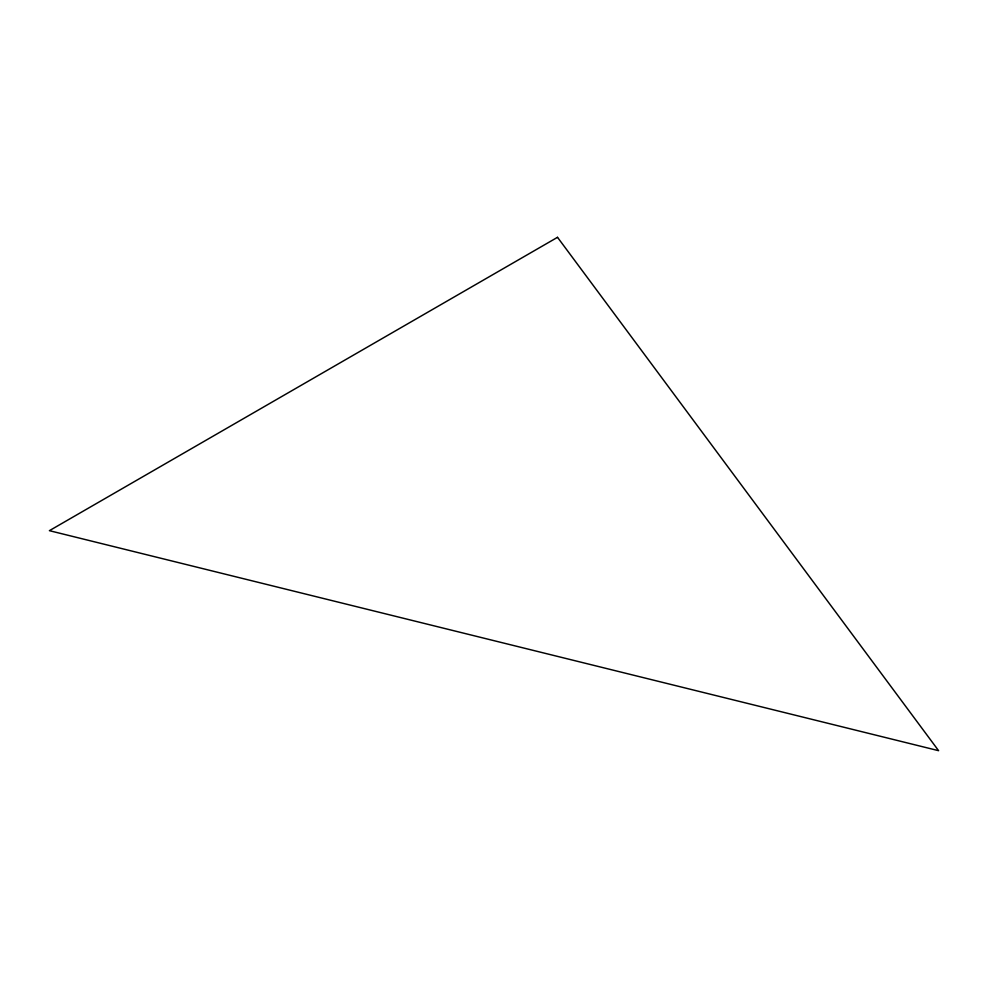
<?xml version="1.0" encoding="UTF-8"?>
<svg xmlns="http://www.w3.org/2000/svg" width="988" height="988" viewBox="0 0 988 988"><rect width="100%" height="100%" fill="white"/><g stroke="black" fill="none" stroke-linecap="round" stroke-linejoin="round"><path stroke-width="1.48" d="M557.516 237.318L49.4 530.667L938.6 750.682L557.516 237.318"/></g></svg>
